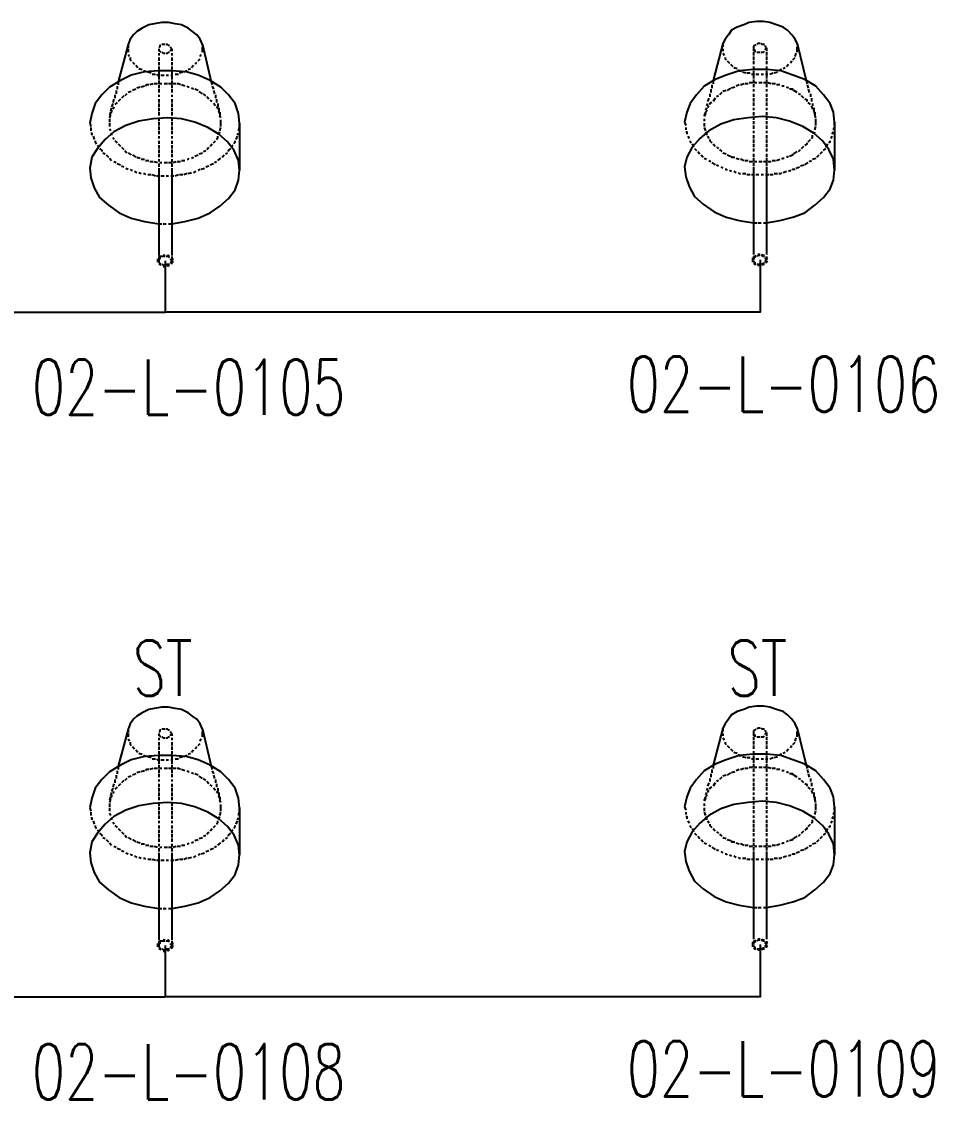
# Model space of a CAD drawing. Header units: inches. Extents: x 35 to 2894, y 23 to 617.
# Drawn here: x 403.4 to 477.7, y 211 to 298.8 of the extents above; entities that cross this region are included whole.
import ezdxf

# ---------------------------------------------------------------- set-up
doc = ezdxf.new("R2010")
doc.units = ezdxf.units.IN
doc.header["$MEASUREMENT"] = 0
doc.layers.add('Layer 1', color=7, linetype='Continuous')
doc.layers.add('LGT1', color=7, linetype='Continuous')
doc.styles.add('HZTXT', font='simplexs.shx', dxfattribs={"width": 0.7, "bigfont": 'hztxt.shx'})

msp = doc.modelspace()

# ---------------------------------------------------------------- linework, layer by layer
at = {"layer": 'Layer 1', "color": 1, "lineweight": -3}
for points in [[(418.064, 296.894), (417.886, 297.339), (417.619, 297.695), (417.263, 297.962), (416.908, 298.229), (416.374, 298.496), (415.84, 298.585), (415.306, 298.674), (414.772, 298.674), (414.15, 298.585), (413.705, 298.496), (413.171, 298.229), (412.726, 297.962), (412.46, 297.695), (412.192, 297.339), (412.015, 296.894)], [(466.459, 296.984), (466.282, 297.339), (466.015, 297.695), (465.659, 298.051), (465.303, 298.318), (464.769, 298.496), (464.235, 298.674), (463.702, 298.763), (463.168, 298.763), (462.545, 298.674), (462.1, 298.496), (461.567, 298.318), (461.122, 298.051), (460.855, 297.695), (460.588, 297.339), (460.41, 296.984)], [(412.015, 296.894), (411.214, 293.87), (411.214, 293.603)], [(412.015, 296.894), (412.015, 296.628)], [(412.015, 296.539), (412.015, 296.271)], [(414.684, 296.805), (414.595, 296.805), (414.595, 296.716), (414.506, 296.628)], [(414.506, 296.539), (414.506, 296.361)], [(415.039, 296.894), (414.772, 296.894)], [(415.395, 296.805), (415.306, 296.805), (415.217, 296.894), (415.128, 296.894)], [(415.573, 296.539), (415.484, 296.628), (415.484, 296.716)], [(415.484, 296.361), (415.484, 296.45), (415.573, 296.539)], [(415.573, 296.539), (415.573, 296.361)], [(418.064, 296.805), (418.064, 296.894)], [(418.064, 296.894), (418.776, 293.87), (418.865, 293.603)], [(418.064, 296.539), (418.064, 296.716)], [(418.064, 296.271), (418.064, 296.539)], [(460.41, 296.984), (459.609, 293.959), (459.609, 293.692)], [(460.41, 296.984), (460.41, 296.716)], [(460.41, 296.539), (460.41, 296.361)], [(463.079, 296.894), (462.99, 296.805), (462.901, 296.716), (462.901, 296.628)], [(462.901, 296.628), (462.901, 296.361)], [(462.901, 296.539), (462.99, 296.45), (462.99, 296.361), (463.079, 296.361)], [(463.434, 296.984), (463.257, 296.984), (463.168, 296.894)], [(463.791, 296.894), (463.613, 296.894), (463.524, 296.984)], [(463.968, 296.628), (463.879, 296.716), (463.879, 296.805)], [(463.879, 296.45), (463.879, 296.539), (463.968, 296.628)], [(463.968, 296.628), (463.968, 296.361)], [(466.459, 296.894), (466.459, 296.984)], [(466.459, 296.984), (467.171, 293.959), (467.26, 293.692)], [(466.459, 296.628), (466.459, 296.716)], [(466.459, 296.272), (466.459, 296.628)], [(412.015, 296.094), (412.103, 295.916)], [(412.192, 295.827), (412.192, 295.649), (412.281, 295.56)], [(414.506, 296.45), (414.595, 296.361), (414.684, 296.271)], [(414.506, 296.183), (414.506, 296.005)], [(414.506, 295.827), (414.506, 295.56)], [(414.772, 296.271), (414.861, 296.183), (415.039, 296.183)], [(415.128, 296.183), (415.217, 296.183), (415.306, 296.271), (415.395, 296.271)], [(415.573, 296.183), (415.573, 296.005)], [(415.573, 295.827), (415.573, 295.56)], [(417.708, 295.56), (417.886, 295.738)], [(417.886, 295.916), (417.975, 296.094)], [(460.41, 296.183), (460.499, 296.005)], [(460.588, 295.827), (460.588, 295.738), (460.677, 295.649)], [(462.901, 296.272), (462.901, 296.005)], [(462.901, 295.916), (462.901, 295.649)], [(463.168, 296.272), (463.434, 296.272)], [(463.524, 296.272), (463.702, 296.272), (463.791, 296.361)], [(463.968, 296.272), (463.968, 296.005)], [(463.968, 295.916), (463.968, 295.649)], [(466.103, 295.649), (466.282, 295.827)], [(466.282, 295.916), (466.37, 296.183)], [(421.089, 290.222), (421.089, 290.489), (421, 291.29), (420.733, 292.091), (420.199, 292.802), (419.576, 293.425), (418.687, 293.959), (417.708, 294.404), (416.73, 294.67), (415.573, 294.759), (414.506, 294.759), (413.349, 294.67), (412.281, 294.404), (411.392, 293.959), (410.502, 293.425), (409.879, 292.802), (409.346, 292.091), (409.079, 291.29), (408.901, 290.489)], [(412.371, 295.471), (412.548, 295.293)], [(412.637, 295.204), (412.815, 295.026)], [(412.904, 294.937), (413.171, 294.848)], [(413.26, 294.759), (413.349, 294.759), (413.527, 294.67)], [(414.506, 295.471), (414.506, 295.204)], [(414.506, 295.115), (414.506, 294.848)], [(415.573, 295.471), (415.573, 295.204)], [(415.573, 295.115), (415.573, 294.848)], [(416.552, 294.67), (416.73, 294.759), (416.819, 294.759)], [(416.908, 294.848), (417.085, 294.937)], [(417.174, 295.026), (417.352, 295.204)], [(417.53, 295.293), (417.53, 295.382), (417.619, 295.471)], [(469.484, 290.311), (469.484, 290.578), (469.395, 291.379), (469.128, 292.091), (468.594, 292.802), (467.972, 293.514), (467.082, 294.048), (466.103, 294.404), (465.125, 294.759), (463.968, 294.848), (462.901, 294.848), (461.744, 294.759), (460.677, 294.404), (459.787, 294.048), (458.898, 293.514), (458.275, 292.802), (457.741, 292.091), (457.474, 291.379), (457.296, 290.578)], [(460.766, 295.56), (460.944, 295.382)], [(461.033, 295.293), (461.21, 295.115)], [(461.299, 295.026), (461.567, 294.937)], [(461.655, 294.848), (461.744, 294.759), (461.922, 294.759)], [(462.901, 295.56), (462.901, 295.293)], [(462.901, 295.115), (462.901, 294.937)], [(462.901, 294.759), (462.901, 294.492)], [(463.968, 295.56), (463.968, 295.293)], [(463.968, 295.115), (463.968, 294.937)], [(463.968, 294.759), (463.968, 294.492)], [(464.947, 294.759), (465.125, 294.848), (465.214, 294.848)], [(465.303, 294.937), (465.481, 295.026)], [(465.57, 295.115), (465.748, 295.293)], [(465.926, 295.382), (466.015, 295.56)], [(413.616, 294.67), (413.883, 294.581)], [(413.972, 294.492), (414.239, 294.492)], [(414.327, 294.492), (414.417, 294.404), (414.595, 294.404)], [(414.506, 294.67), (414.506, 294.492)], [(414.506, 294.315), (414.506, 294.047)], [(414.506, 293.959), (414.506, 293.692)], [(414.684, 294.404), (414.95, 294.404)], [(415.128, 294.404), (415.306, 294.404)], [(415.484, 294.404), (415.662, 294.404)], [(415.573, 294.67), (415.573, 294.492)], [(415.573, 294.315), (415.573, 294.047)], [(415.573, 293.959), (415.573, 293.692)], [(415.84, 294.492), (416.107, 294.492)], [(416.196, 294.581), (416.463, 294.67)], [(462.011, 294.67), (462.278, 294.581)], [(462.367, 294.581), (462.634, 294.581)], [(462.723, 294.492), (462.99, 294.492)], [(462.901, 294.404), (462.901, 294.136)], [(462.901, 294.048), (462.901, 293.781)], [(463.079, 294.492), (463.346, 294.492)], [(463.524, 294.492), (463.702, 294.492)], [(463.879, 294.492), (464.057, 294.492)], [(463.968, 294.404), (463.968, 294.136)], [(463.968, 294.048), (463.968, 293.781)], [(464.235, 294.492), (464.502, 294.581)], [(464.591, 294.581), (464.858, 294.67)], [(411.036, 293.158), (411.036, 292.891)], [(411.125, 293.514), (411.125, 293.247)], [(412.281, 293.069), (412.015, 292.98)], [(412.637, 293.247), (412.371, 293.158)], [(412.993, 293.425), (412.726, 293.336)], [(413.349, 293.514), (413.082, 293.425)], [(413.705, 293.603), (413.527, 293.603), (413.438, 293.514)], [(414.061, 293.692), (413.794, 293.603)], [(414.417, 293.692), (414.15, 293.692)], [(414.506, 293.603), (414.506, 293.336)], [(414.506, 293.247), (414.506, 292.98)], [(414.772, 293.692), (414.595, 293.692)], [(415.217, 293.692), (414.95, 293.692)], [(415.573, 293.692), (415.306, 293.692)], [(415.573, 293.603), (415.573, 293.336)], [(415.573, 293.247), (415.573, 292.98)], [(415.929, 293.692), (415.662, 293.692)], [(416.285, 293.603), (416.107, 293.692), (416.018, 293.692)], [(416.641, 293.514), (416.374, 293.603)], [(416.996, 293.425), (416.908, 293.425), (416.819, 293.514)], [(417.352, 293.247), (417.174, 293.336)], [(417.708, 293.158), (417.441, 293.247)], [(418.064, 292.891), (417.797, 293.069)], [(418.865, 293.514), (418.954, 293.247)], [(418.954, 293.158), (419.043, 292.891)], [(459.431, 293.247), (459.431, 292.98)], [(459.52, 293.603), (459.52, 293.336)], [(460.677, 293.158), (460.41, 293.069)], [(461.033, 293.336), (460.766, 293.158)], [(461.389, 293.425), (461.122, 293.336)], [(461.744, 293.603), (461.478, 293.514)], [(462.1, 293.692), (461.922, 293.603), (461.833, 293.603)], [(462.456, 293.692), (462.189, 293.692)], [(462.812, 293.781), (462.545, 293.781)], [(462.901, 293.692), (462.901, 293.425)], [(462.901, 293.247), (462.901, 293.069)], [(463.168, 293.781), (462.99, 293.781)], [(463.613, 293.781), (463.346, 293.781)], [(463.968, 293.781), (463.702, 293.781)], [(463.968, 293.692), (463.968, 293.425)], [(463.968, 293.247), (463.968, 293.069)], [(464.324, 293.692), (464.057, 293.781)], [(464.68, 293.692), (464.413, 293.692)], [(465.036, 293.603), (464.769, 293.603)], [(465.392, 293.514), (465.214, 293.514)], [(465.748, 293.336), (465.57, 293.425)], [(466.103, 293.158), (466.103, 293.247), (465.837, 293.247)], [(466.459, 292.98), (466.192, 293.158)], [(467.26, 293.603), (467.349, 293.336)], [(467.349, 293.247), (467.438, 292.98)], [(410.858, 292.446), (410.769, 292.18)], [(410.947, 292.802), (410.947, 292.535)], [(411.125, 292.18), (410.947, 292.001)], [(411.392, 292.446), (411.214, 292.268)], [(411.659, 292.713), (411.481, 292.535)], [(411.926, 292.891), (411.748, 292.713)], [(414.506, 292.802), (414.506, 292.624)], [(414.506, 292.446), (414.506, 292.18)], [(415.573, 292.802), (415.573, 292.624)], [(415.573, 292.446), (415.573, 292.18)], [(418.331, 292.713), (418.153, 292.891)], [(418.598, 292.446), (418.42, 292.624)], [(418.865, 292.268), (418.687, 292.357)], [(419.132, 292.802), (419.132, 292.535)], [(419.22, 292.446), (419.22, 292.18)], [(459.254, 292.535), (459.164, 292.268)], [(459.343, 292.891), (459.343, 292.624)], [(459.52, 292.18), (459.343, 292.091), (459.343, 292.001)], [(459.787, 292.535), (459.609, 292.268)], [(460.054, 292.713), (459.876, 292.624)], [(460.321, 292.98), (460.143, 292.802)], [(462.901, 292.891), (462.901, 292.624)], [(462.901, 292.535), (462.901, 292.268)], [(462.901, 292.18), (462.901, 291.912)], [(463.968, 292.891), (463.968, 292.624)], [(463.968, 292.535), (463.968, 292.268)], [(463.968, 292.18), (463.968, 291.912)], [(466.726, 292.802), (466.548, 292.891)], [(466.993, 292.535), (466.815, 292.713)], [(467.26, 292.268), (467.26, 292.357), (467.082, 292.446)], [(467.527, 292.001), (467.349, 292.18)], [(467.527, 292.891), (467.527, 292.624)], [(467.616, 292.535), (467.616, 292.268)], [(410.591, 291.379), (410.502, 291.112)], [(410.68, 291.735), (410.591, 291.468)], [(410.68, 291.557), (410.68, 291.379), (410.591, 291.29)], [(410.769, 292.091), (410.68, 291.823)], [(410.858, 291.823), (410.769, 291.646)], [(414.506, 292.091), (414.506, 291.823)], [(414.506, 291.735), (414.506, 291.468)], [(414.506, 291.379), (414.506, 291.112)], [(415.573, 292.091), (415.573, 291.823)], [(415.573, 291.735), (415.573, 291.468)], [(415.573, 291.379), (415.573, 291.112)], [(419.132, 291.912), (418.954, 292.091)], [(419.31, 291.646), (419.31, 291.735), (419.22, 291.823)], [(419.31, 292.091), (419.31, 291.823)], [(419.399, 291.735), (419.399, 291.468)], [(419.487, 291.29), (419.399, 291.468)], [(419.487, 291.379), (419.487, 291.112)], [(458.986, 291.379), (458.898, 291.112)], [(458.986, 291.29), (458.898, 291.023)], [(459.075, 291.735), (458.986, 291.557)], [(459.075, 291.557), (459.075, 291.468), (458.986, 291.379)], [(459.164, 292.091), (459.075, 291.912)], [(459.254, 291.912), (459.164, 291.735)], [(462.901, 291.735), (462.901, 291.557)], [(462.901, 291.379), (462.901, 291.112)], [(463.968, 291.735), (463.968, 291.557)], [(463.968, 291.379), (463.968, 291.112)], [(467.705, 291.646), (467.705, 291.735), (467.616, 291.912)], [(467.705, 292.091), (467.705, 291.912)], [(467.794, 291.735), (467.794, 291.557)], [(467.883, 291.29), (467.794, 291.557)], [(467.883, 291.379), (467.883, 291.112)], [(421.089, 286.664), (421, 287.464), (420.644, 288.265), (420.11, 288.977), (419.399, 289.599), (418.509, 290.133), (417.441, 290.578), (416.374, 290.845), (415.217, 290.934), (414.061, 290.845), (412.904, 290.667), (411.837, 290.311), (410.858, 289.777), (410.146, 289.155), (409.523, 288.443), (409.079, 287.731), (408.901, 286.842), (408.99, 286.041), (409.257, 285.24), (409.702, 284.44), (410.413, 283.817), (411.303, 283.194), (412.281, 282.749), (413.349, 282.483), (414.506, 282.305)], [(408.901, 290.489), (408.99, 290.222)], [(410.591, 291.201), (410.502, 290.934)], [(410.502, 290.845), (410.502, 290.578)], [(410.502, 290.489), (410.502, 290.222)], [(414.506, 290.934), (414.506, 290.667)], [(414.506, 290.578), (414.506, 290.311)], [(415.573, 290.934), (415.573, 290.667)], [(415.573, 290.578), (415.573, 290.311)], [(419.576, 290.934), (419.487, 291.112)], [(419.576, 290.489), (419.576, 290.756)], [(419.576, 290.222), (419.576, 290.489)], [(421.089, 290.489), (421.089, 286.664)], [(469.484, 286.664), (469.395, 287.553), (469.039, 288.354), (468.506, 289.066), (467.794, 289.688), (466.904, 290.222), (465.837, 290.667), (464.769, 290.934), (463.613, 291.023), (462.456, 290.934), (461.299, 290.756), (460.232, 290.4), (459.254, 289.866), (458.542, 289.243), (457.919, 288.532), (457.474, 287.731), (457.296, 286.931), (457.385, 286.13), (457.652, 285.329), (458.097, 284.529), (458.809, 283.906), (459.698, 283.283), (460.677, 282.838), (461.744, 282.571), (462.901, 282.394)], [(457.296, 290.578), (457.385, 290.311)], [(458.898, 290.845), (458.898, 290.667)], [(458.898, 290.489), (458.898, 290.222)], [(462.901, 291.023), (462.901, 290.756)], [(462.901, 290.667), (462.901, 290.4)], [(463.968, 291.023), (463.968, 290.756)], [(463.968, 290.667), (463.968, 290.4)], [(467.972, 290.934), (467.883, 291.201)], [(467.972, 290.578), (467.972, 290.845)], [(467.972, 290.311), (467.972, 290.578)], [(469.484, 290.578), (469.484, 286.664)], [(408.99, 290.133), (408.99, 289.866)], [(408.99, 289.688), (409.079, 289.688), (409.079, 289.511)], [(410.502, 290.044), (410.591, 289.866)], [(410.591, 289.688), (410.68, 289.599), (410.68, 289.511)], [(414.506, 290.222), (414.506, 289.956)], [(414.506, 289.866), (414.506, 289.599)], [(415.573, 290.222), (415.573, 289.956)], [(415.573, 289.866), (415.573, 289.599)], [(419.399, 289.511), (419.487, 289.777)], [(419.487, 289.866), (419.576, 290.133)], [(420.911, 289.511), (421, 289.688)], [(421, 289.866), (421.089, 290.133)], [(457.385, 290.133), (457.385, 289.956)], [(457.385, 289.777), (457.474, 289.777), (457.474, 289.6)], [(458.898, 290.133), (458.986, 289.866)], [(458.986, 289.777), (459.075, 289.688), (459.075, 289.511)], [(462.901, 290.311), (462.901, 290.044)], [(462.901, 289.866), (462.901, 289.688)], [(462.901, 289.511), (462.901, 289.243)], [(463.968, 290.311), (463.968, 290.044)], [(463.968, 289.866), (463.968, 289.688)], [(463.968, 289.511), (463.968, 289.243)], [(467.616, 289.243), (467.705, 289.333), (467.705, 289.511)], [(467.794, 289.6), (467.883, 289.777)], [(467.883, 289.956), (467.972, 290.222)], [(469.306, 289.6), (469.395, 289.777)], [(469.395, 289.956), (469.484, 290.133)], [(409.168, 289.422), (409.257, 289.155)], [(409.346, 289.066), (409.346, 288.977), (409.435, 288.799)], [(409.523, 288.71), (409.613, 288.532)], [(410.769, 289.333), (410.858, 289.155)], [(410.947, 289.066), (411.125, 288.888)], [(411.214, 288.799), (411.392, 288.621)], [(414.506, 289.422), (414.506, 289.243)], [(414.506, 289.066), (414.506, 288.799)], [(414.506, 288.71), (414.506, 288.443)], [(415.573, 289.422), (415.573, 289.243)], [(415.573, 289.066), (415.573, 288.799)], [(415.573, 288.71), (415.573, 288.443)], [(418.687, 288.621), (418.865, 288.799)], [(418.954, 288.888), (419.132, 289.066)], [(419.22, 289.155), (419.31, 289.333), (419.31, 289.422)], [(420.377, 288.532), (420.555, 288.71)], [(420.644, 288.799), (420.733, 288.977), (420.733, 289.066)], [(420.822, 289.155), (420.911, 289.422)], [(457.563, 289.422), (457.652, 289.243)], [(457.741, 289.066), (457.741, 288.977), (457.83, 288.888)], [(457.919, 288.799), (458.008, 288.532)], [(459.164, 289.422), (459.254, 289.243)], [(459.343, 289.155), (459.343, 289.066), (459.52, 288.888)], [(459.609, 288.799), (459.787, 288.621)], [(462.901, 289.155), (462.901, 288.888)], [(462.901, 288.799), (462.901, 288.532)], [(463.968, 289.155), (463.968, 288.888)], [(463.968, 288.799), (463.968, 288.532)], [(466.815, 288.443), (466.993, 288.621)], [(467.082, 288.71), (467.26, 288.799), (467.26, 288.888)], [(467.349, 288.977), (467.527, 289.155)], [(468.772, 288.532), (468.95, 288.799)], [(469.039, 288.888), (469.128, 288.977), (469.128, 289.066)], [(469.217, 289.243), (469.306, 289.422)], [(409.702, 288.443), (409.879, 288.265), (409.879, 288.176)], [(409.968, 288.087), (410.146, 287.998)], [(410.236, 287.909), (410.413, 287.731)], [(411.481, 288.532), (411.659, 288.354)], [(411.748, 288.265), (411.926, 288.087)], [(412.015, 288.087), (412.281, 287.909)], [(412.371, 287.909), (412.637, 287.731)], [(412.726, 287.731), (412.993, 287.642)], [(414.506, 288.354), (414.506, 288.087)], [(414.506, 287.998), (414.506, 287.731)], [(415.573, 288.354), (415.573, 288.087)], [(415.573, 287.998), (415.573, 287.731)], [(417.174, 287.642), (417.352, 287.731)], [(417.441, 287.82), (417.708, 287.909)], [(417.797, 287.998), (418.064, 288.087)], [(418.153, 288.176), (418.331, 288.265)], [(418.42, 288.354), (418.598, 288.532)], [(419.665, 287.731), (419.843, 287.909)], [(419.932, 287.998), (420.11, 288.087)], [(420.199, 288.176), (420.199, 288.265), (420.377, 288.443)], [(458.097, 288.443), (458.275, 288.265)], [(458.364, 288.176), (458.542, 287.998)], [(458.631, 287.909), (458.809, 287.731)], [(459.876, 288.532), (460.054, 288.443)], [(460.143, 288.354), (460.321, 288.176)], [(460.41, 288.087), (460.677, 287.998)], [(460.766, 287.909), (461.033, 287.82)], [(461.122, 287.82), (461.122, 287.731), (461.389, 287.731)], [(462.901, 288.443), (462.901, 288.176)], [(462.901, 287.998), (462.901, 287.731)], [(463.968, 288.443), (463.968, 288.176)], [(463.968, 287.998), (463.968, 287.731)], [(465.57, 287.731), (465.748, 287.82)], [(465.837, 287.82), (466.103, 287.909), (466.103, 287.998)], [(466.192, 287.998), (466.459, 288.176)], [(466.548, 288.176), (466.726, 288.354)], [(468.061, 287.731), (468.239, 287.909)], [(468.327, 287.998), (468.506, 288.176)], [(468.594, 288.265), (468.772, 288.443)], [(410.502, 287.642), (410.68, 287.464)], [(410.858, 287.375), (411.036, 287.287)], [(411.125, 287.198), (411.392, 287.108)], [(411.481, 287.019), (411.659, 286.931)], [(413.082, 287.553), (413.349, 287.553)], [(413.438, 287.464), (413.705, 287.464)], [(413.794, 287.375), (414.061, 287.375)], [(414.15, 287.375), (414.417, 287.287)], [(414.506, 287.553), (414.506, 287.375)], [(414.506, 287.198), (414.506, 286.931)], [(414.595, 287.287), (414.772, 287.287)], [(414.95, 287.287), (415.217, 287.287)], [(415.306, 287.287), (415.573, 287.287)], [(415.573, 287.553), (415.573, 287.375)], [(415.573, 287.198), (415.573, 286.931)], [(415.662, 287.287), (415.929, 287.375)], [(416.018, 287.375), (416.285, 287.375)], [(416.374, 287.464), (416.641, 287.464)], [(416.819, 287.553), (416.908, 287.553), (416.996, 287.642)], [(418.331, 286.931), (418.598, 287.019)], [(418.687, 287.108), (418.954, 287.198)], [(419.043, 287.287), (419.22, 287.375)], [(419.31, 287.464), (419.576, 287.642)], [(458.898, 287.642), (459.075, 287.553)], [(459.254, 287.464), (459.431, 287.376)], [(459.52, 287.287), (459.787, 287.108)], [(459.876, 287.108), (460.054, 287.019)], [(460.232, 286.931), (460.41, 286.842)], [(461.478, 287.642), (461.744, 287.553)], [(461.833, 287.553), (461.922, 287.553), (462.1, 287.464)], [(462.189, 287.464), (462.456, 287.464)], [(462.545, 287.376), (462.812, 287.376)], [(462.901, 287.642), (462.901, 287.376)], [(462.901, 287.287), (462.901, 287.019)], [(462.901, 286.931), (462.901, 279.814)], [(462.99, 287.376), (463.168, 287.376)], [(463.346, 287.376), (463.613, 287.376)], [(463.702, 287.376), (463.968, 287.376)], [(463.968, 287.642), (463.968, 287.376)], [(463.968, 287.287), (463.968, 287.019)], [(463.968, 286.931), (463.968, 279.814)], [(464.057, 287.376), (464.324, 287.376)], [(464.413, 287.464), (464.68, 287.464)], [(464.769, 287.464), (465.036, 287.553)], [(465.214, 287.553), (465.303, 287.642), (465.392, 287.642)], [(466.37, 286.842), (466.637, 286.931)], [(466.726, 287.019), (466.993, 287.108)], [(467.082, 287.108), (467.349, 287.287)], [(467.438, 287.376), (467.616, 287.464)], [(467.705, 287.553), (467.972, 287.642)], [(411.837, 286.842), (412.015, 286.753)], [(412.192, 286.753), (412.281, 286.664), (412.371, 286.664)], [(412.548, 286.575), (412.726, 286.486)], [(412.904, 286.486), (413.082, 286.397)], [(413.26, 286.397), (413.349, 286.397), (413.438, 286.308)], [(413.616, 286.308), (413.883, 286.308)], [(413.972, 286.308), (414.239, 286.219)], [(414.327, 286.219), (414.595, 286.219)], [(414.506, 286.842), (414.506, 279.725)], [(414.684, 286.219), (414.95, 286.219)], [(415.128, 286.219), (415.306, 286.219)], [(415.484, 286.219), (415.751, 286.219)], [(415.573, 286.842), (415.573, 279.725)], [(415.573, 282.305), (416.641, 282.483), (417.708, 282.749), (418.687, 283.194), (419.487, 283.728), (420.199, 284.351), (420.733, 285.062), (421, 285.863), (421.089, 286.664)], [(415.84, 286.219), (416.107, 286.308)], [(416.196, 286.308), (416.463, 286.308)], [(416.552, 286.308), (416.73, 286.397), (416.819, 286.397)], [(416.908, 286.397), (417.174, 286.486)], [(417.352, 286.486), (417.53, 286.575)], [(417.708, 286.664), (417.886, 286.753)], [(417.975, 286.753), (418.242, 286.842)], [(460.588, 286.753), (460.677, 286.753), (460.766, 286.664)], [(460.944, 286.664), (461.122, 286.575)], [(461.299, 286.575), (461.478, 286.486)], [(461.655, 286.486), (461.744, 286.397), (461.833, 286.397)], [(462.011, 286.397), (462.278, 286.397)], [(462.367, 286.308), (462.634, 286.308)], [(462.723, 286.308), (462.99, 286.308)], [(463.079, 286.308), (463.346, 286.308)], [(463.524, 286.308), (463.702, 286.308)], [(463.879, 286.308), (464.146, 286.308)], [(463.968, 282.394), (465.036, 282.571), (466.103, 282.838), (467.082, 283.194), (467.883, 283.817), (468.594, 284.44), (469.128, 285.152), (469.395, 285.863), (469.484, 286.664)], [(464.235, 286.308), (464.502, 286.308)], [(464.591, 286.397), (464.858, 286.397)], [(464.947, 286.397), (465.125, 286.397), (465.214, 286.486)], [(465.303, 286.486), (465.57, 286.575)], [(465.748, 286.575), (465.926, 286.664)], [(466.103, 286.664), (466.103, 286.753), (466.282, 286.753)], [(414.506, 282.305), (414.772, 282.305)], [(414.861, 282.305), (415.128, 282.305)], [(415.306, 282.305), (415.573, 282.305)], [(462.901, 282.394), (463.168, 282.394)], [(463.257, 282.394), (463.524, 282.394)], [(463.702, 282.394), (463.968, 282.394)], [(414.417, 279.458), (414.417, 279.28)], [(414.417, 279.458), (414.417, 279.28)], [(414.417, 279.28), (414.417, 279.191)], [(414.417, 279.28), (414.417, 279.191)], [(414.684, 279.725), (414.684, 279.636), (414.595, 279.636), (414.506, 279.547)], [(414.684, 279.725), (414.684, 279.636), (414.595, 279.636), (414.506, 279.547)], [(414.506, 279.636), (414.506, 279.28)], [(414.684, 279.547), (414.595, 279.547), (414.595, 279.458), (414.506, 279.369)], [(414.506, 279.28), (414.506, 279.191), (414.595, 279.102), (414.684, 279.013)], [(414.506, 279.013), (414.595, 279.013), (414.684, 278.924)], [(414.506, 279.013), (414.595, 279.013), (414.684, 278.924)], [(415.039, 279.636), (414.772, 279.636)], [(414.772, 279.013), (414.861, 278.924), (415.039, 278.924)], [(415.039, 279.725), (414.861, 279.725)], [(415.039, 279.725), (414.861, 279.725)], [(415.395, 279.547), (415.306, 279.636), (415.128, 279.636)], [(415.128, 278.924), (415.217, 279.013), (415.395, 279.013)], [(415.395, 279.636), (415.306, 279.725), (415.217, 279.725)], [(415.395, 279.636), (415.306, 279.725), (415.217, 279.725)], [(415.573, 279.28), (415.484, 279.369), (415.484, 279.458)], [(415.484, 279.102), (415.484, 279.191), (415.573, 279.28)], [(415.573, 279.636), (415.573, 279.28)], [(415.662, 279.369), (415.662, 279.458), (415.573, 279.547)], [(415.662, 279.369), (415.662, 279.458), (415.573, 279.547)], [(415.573, 279.013), (415.573, 279.102), (415.662, 279.191), (415.662, 279.28)], [(415.573, 279.013), (415.573, 279.102), (415.662, 279.191), (415.662, 279.28)], [(462.812, 279.547), (462.812, 279.369)], [(462.812, 279.547), (462.812, 279.369)], [(462.812, 279.369), (462.812, 279.191)], [(462.812, 279.369), (462.812, 279.191)], [(463.079, 279.725), (462.99, 279.636), (462.901, 279.636)], [(463.079, 279.725), (462.99, 279.636), (462.901, 279.636)], [(463.079, 279.636), (462.99, 279.547), (462.901, 279.458)], [(462.901, 279.636), (462.901, 279.369)], [(462.901, 279.28), (462.99, 279.191), (462.99, 279.102), (463.079, 279.102)], [(462.901, 279.102), (462.99, 279.013), (463.079, 279.013)], [(462.901, 279.102), (462.99, 279.013), (463.079, 279.013)], [(463.434, 279.725), (463.257, 279.725), (463.168, 279.636)], [(463.168, 279.013), (463.434, 279.013)], [(463.434, 279.814), (463.257, 279.814)], [(463.434, 279.814), (463.257, 279.814)], [(463.791, 279.636), (463.702, 279.636), (463.613, 279.725), (463.524, 279.725)], [(463.524, 279.013), (463.613, 279.013), (463.702, 279.102), (463.791, 279.102)], [(463.791, 279.725), (463.702, 279.725), (463.613, 279.814)], [(463.791, 279.725), (463.702, 279.725), (463.613, 279.814)], [(463.613, 278.924), (463.702, 279.013), (463.791, 279.013)], [(463.613, 278.924), (463.702, 279.013), (463.791, 279.013)], [(463.968, 279.369), (463.879, 279.458), (463.879, 279.547)], [(463.879, 279.191), (463.879, 279.28), (463.968, 279.369)], [(464.057, 279.458), (463.968, 279.547), (463.968, 279.636)], [(463.968, 279.636), (463.968, 279.369)], [(464.057, 279.458), (463.968, 279.547), (463.968, 279.636)], [(463.968, 279.102), (463.968, 279.191), (464.057, 279.28)], [(463.968, 279.102), (463.968, 279.191), (464.057, 279.28)], [(414.861, 278.835), (415.039, 278.835)], [(414.861, 278.835), (415.039, 278.835)], [(415.217, 278.835), (415.306, 278.924), (415.395, 278.924)], [(415.217, 278.835), (415.306, 278.924), (415.395, 278.924)], [(463.257, 278.924), (463.434, 278.924)], [(463.257, 278.924), (463.434, 278.924)], [(466.459, 241.265), (466.282, 241.621), (466.015, 241.977), (465.659, 242.333), (465.303, 242.6), (464.769, 242.778), (464.235, 242.956), (463.702, 243.045), (463.168, 243.045), (462.545, 242.956), (462.1, 242.778), (461.567, 242.6), (461.122, 242.333), (460.855, 241.977), (460.588, 241.621), (460.41, 241.265)], [(418.064, 241.176), (417.886, 241.621), (417.619, 241.977), (417.263, 242.244), (416.908, 242.511), (416.374, 242.777), (415.84, 242.866), (415.306, 242.956), (414.772, 242.956), (414.15, 242.866), (413.705, 242.777), (413.171, 242.511), (412.726, 242.244), (412.46, 241.977), (412.192, 241.621), (412.015, 241.176)], [(460.41, 241.265), (459.609, 238.241), (459.609, 237.973)], [(460.41, 241.265), (460.41, 240.998)], [(463.434, 241.265), (463.257, 241.265), (463.168, 241.176)], [(463.791, 241.176), (463.613, 241.176), (463.524, 241.265)], [(466.459, 241.176), (466.459, 241.265)], [(466.459, 241.265), (467.171, 238.241), (467.26, 237.973)], [(412.015, 241.176), (411.214, 238.152), (411.214, 237.885)], [(412.015, 241.176), (412.015, 240.91)], [(412.015, 240.821), (412.015, 240.553)], [(412.015, 240.376), (412.103, 240.198)], [(414.684, 241.087), (414.595, 241.087), (414.595, 240.998), (414.506, 240.91)], [(414.506, 240.821), (414.506, 240.642)], [(414.506, 240.731), (414.595, 240.642), (414.684, 240.553)], [(414.506, 240.465), (414.506, 240.287)], [(415.039, 241.176), (414.772, 241.176)], [(414.772, 240.553), (414.861, 240.465), (415.039, 240.465)], [(415.395, 241.087), (415.306, 241.087), (415.217, 241.176), (415.128, 241.176)], [(415.128, 240.465), (415.217, 240.465), (415.306, 240.553), (415.395, 240.553)], [(415.573, 240.821), (415.484, 240.91), (415.484, 240.998)], [(415.484, 240.642), (415.484, 240.731), (415.573, 240.821)], [(415.573, 240.821), (415.573, 240.642)], [(415.573, 240.465), (415.573, 240.287)], [(417.886, 240.198), (417.975, 240.376)], [(418.064, 241.087), (418.064, 241.176)], [(418.064, 241.176), (418.776, 238.152), (418.865, 237.885)], [(418.064, 240.821), (418.064, 240.998)], [(418.064, 240.553), (418.064, 240.821)], [(460.41, 240.821), (460.41, 240.642)], [(460.41, 240.465), (460.499, 240.287)], [(463.079, 241.176), (462.99, 241.087), (462.901, 240.998), (462.901, 240.91)], [(462.901, 240.91), (462.901, 240.642)], [(462.901, 240.821), (462.99, 240.731), (462.99, 240.642), (463.079, 240.642)], [(462.901, 240.554), (462.901, 240.287)], [(463.168, 240.554), (463.434, 240.554)], [(463.524, 240.554), (463.702, 240.554), (463.791, 240.642)], [(463.968, 240.91), (463.879, 240.998), (463.879, 241.087)], [(463.879, 240.731), (463.879, 240.821), (463.968, 240.91)], [(463.968, 240.91), (463.968, 240.642)], [(463.968, 240.554), (463.968, 240.287)], [(466.282, 240.198), (466.37, 240.465)], [(466.459, 240.91), (466.459, 240.998)], [(466.459, 240.554), (466.459, 240.91)], [(412.192, 240.109), (412.192, 239.931), (412.281, 239.842)], [(412.371, 239.753), (412.548, 239.575)], [(412.637, 239.486), (412.815, 239.308)], [(414.506, 240.109), (414.506, 239.842)], [(414.506, 239.753), (414.506, 239.486)], [(415.573, 240.109), (415.573, 239.842)], [(415.573, 239.753), (415.573, 239.486)], [(417.174, 239.308), (417.352, 239.486)], [(417.53, 239.575), (417.53, 239.664), (417.619, 239.753)], [(417.708, 239.842), (417.886, 240.02)], [(460.588, 240.109), (460.588, 240.02), (460.677, 239.931)], [(460.766, 239.842), (460.944, 239.664)], [(461.033, 239.575), (461.21, 239.397)], [(462.901, 240.198), (462.901, 239.931)], [(462.901, 239.842), (462.901, 239.575)], [(463.968, 240.198), (463.968, 239.931)], [(463.968, 239.842), (463.968, 239.575)], [(465.57, 239.397), (465.748, 239.575)], [(465.926, 239.664), (466.015, 239.842)], [(466.103, 239.931), (466.282, 240.109)], [(421.089, 234.504), (421.089, 234.771), (421, 235.572), (420.733, 236.372), (420.199, 237.084), (419.576, 237.707), (418.687, 238.241), (417.708, 238.686), (416.73, 238.952), (415.573, 239.041), (414.506, 239.041), (413.349, 238.952), (412.281, 238.686), (411.392, 238.241), (410.502, 237.707), (409.879, 237.084), (409.346, 236.372), (409.079, 235.572), (408.901, 234.771)], [(412.904, 239.219), (413.171, 239.13)], [(413.26, 239.041), (413.349, 239.041), (413.527, 238.952)], [(413.616, 238.952), (413.883, 238.863)], [(413.972, 238.774), (414.239, 238.774)], [(414.327, 238.774), (414.417, 238.686), (414.595, 238.686)], [(414.506, 239.397), (414.506, 239.13)], [(414.506, 238.952), (414.506, 238.774)], [(414.684, 238.686), (414.95, 238.686)], [(415.128, 238.686), (415.306, 238.686)], [(415.484, 238.686), (415.662, 238.686)], [(415.573, 239.397), (415.573, 239.13)], [(415.573, 238.952), (415.573, 238.774)], [(415.84, 238.774), (416.107, 238.774)], [(416.196, 238.863), (416.463, 238.952)], [(416.552, 238.952), (416.73, 239.041), (416.819, 239.041)], [(416.908, 239.13), (417.085, 239.219)], [(469.484, 234.593), (469.484, 234.86), (469.395, 235.661), (469.128, 236.372), (468.594, 237.084), (467.972, 237.796), (467.082, 238.33), (466.103, 238.686), (465.125, 239.041), (463.968, 239.13), (462.901, 239.13), (461.744, 239.041), (460.677, 238.686), (459.787, 238.33), (458.898, 237.796), (458.275, 237.084), (457.741, 236.372), (457.474, 235.661), (457.296, 234.86)], [(461.299, 239.308), (461.567, 239.219)], [(461.655, 239.13), (461.744, 239.041), (461.922, 239.041)], [(462.011, 238.952), (462.278, 238.863)], [(462.367, 238.863), (462.634, 238.863)], [(462.723, 238.774), (462.99, 238.774)], [(462.901, 239.397), (462.901, 239.219)], [(462.901, 239.041), (462.901, 238.774)], [(462.901, 238.686), (462.901, 238.418)], [(463.079, 238.774), (463.346, 238.774)], [(463.524, 238.774), (463.702, 238.774)], [(463.879, 238.774), (464.057, 238.774)], [(463.968, 239.397), (463.968, 239.219)], [(463.968, 239.041), (463.968, 238.774)], [(463.968, 238.686), (463.968, 238.418)], [(464.235, 238.774), (464.502, 238.863)], [(464.591, 238.863), (464.858, 238.952)], [(464.947, 239.041), (465.125, 239.13), (465.214, 239.13)], [(465.303, 239.219), (465.481, 239.308)], [(411.125, 237.796), (411.125, 237.529)], [(413.349, 237.796), (413.082, 237.707)], [(413.705, 237.885), (413.527, 237.885), (413.438, 237.796)], [(414.061, 237.973), (413.794, 237.885)], [(414.417, 237.973), (414.15, 237.973)], [(414.506, 238.596), (414.506, 238.329)], [(414.506, 238.241), (414.506, 237.973)], [(414.506, 237.885), (414.506, 237.618)], [(414.772, 237.973), (414.595, 237.973)], [(415.217, 237.973), (414.95, 237.973)], [(415.573, 237.973), (415.306, 237.973)], [(415.573, 238.596), (415.573, 238.329)], [(415.573, 238.241), (415.573, 237.973)], [(415.573, 237.885), (415.573, 237.618)], [(415.929, 237.973), (415.662, 237.973)], [(416.285, 237.885), (416.107, 237.973), (416.018, 237.973)], [(416.641, 237.796), (416.374, 237.885)], [(416.996, 237.707), (416.908, 237.707), (416.819, 237.796)], [(418.865, 237.796), (418.954, 237.529)], [(459.52, 237.885), (459.52, 237.618)], [(461.744, 237.885), (461.478, 237.796)], [(462.1, 237.973), (461.922, 237.885), (461.833, 237.885)], [(462.456, 237.973), (462.189, 237.973)], [(462.812, 238.063), (462.545, 238.063)], [(462.901, 238.33), (462.901, 238.063)], [(462.901, 237.973), (462.901, 237.707)], [(463.168, 238.063), (462.99, 238.063)], [(463.613, 238.063), (463.346, 238.063)], [(463.968, 238.063), (463.702, 238.063)], [(463.968, 238.33), (463.968, 238.063)], [(463.968, 237.973), (463.968, 237.707)], [(464.324, 237.973), (464.057, 238.063)], [(464.68, 237.973), (464.413, 237.973)], [(465.036, 237.885), (464.769, 237.885)], [(465.392, 237.796), (465.214, 237.796)], [(467.26, 237.885), (467.349, 237.618)], [(410.947, 237.084), (410.947, 236.817)], [(411.036, 237.44), (411.036, 237.173)], [(411.659, 236.995), (411.481, 236.817)], [(411.926, 237.173), (411.748, 236.995)], [(412.281, 237.351), (412.015, 237.262)], [(412.637, 237.529), (412.371, 237.44)], [(412.993, 237.707), (412.726, 237.618)], [(414.506, 237.529), (414.506, 237.262)], [(414.506, 237.084), (414.506, 236.906)], [(415.573, 237.529), (415.573, 237.262)], [(415.573, 237.084), (415.573, 236.906)], [(417.352, 237.529), (417.174, 237.618)], [(417.708, 237.44), (417.441, 237.529)], [(418.064, 237.173), (417.797, 237.351)], [(418.331, 236.995), (418.153, 237.173)], [(418.598, 236.728), (418.42, 236.906)], [(418.954, 237.44), (419.043, 237.173)], [(419.132, 237.084), (419.132, 236.817)], [(459.343, 237.173), (459.343, 236.906)], [(459.431, 237.529), (459.431, 237.262)], [(460.054, 236.995), (459.876, 236.906)], [(460.321, 237.262), (460.143, 237.084)], [(460.677, 237.44), (460.41, 237.351)], [(461.033, 237.618), (460.766, 237.44)], [(461.389, 237.707), (461.122, 237.618)], [(462.901, 237.529), (462.901, 237.351)], [(462.901, 237.173), (462.901, 236.906)], [(463.968, 237.529), (463.968, 237.351)], [(463.968, 237.173), (463.968, 236.906)], [(465.748, 237.618), (465.57, 237.707)], [(466.103, 237.44), (466.103, 237.529), (465.837, 237.529)], [(466.459, 237.262), (466.192, 237.44)], [(466.726, 237.084), (466.548, 237.173)], [(466.993, 236.817), (466.815, 236.995)], [(467.349, 237.529), (467.438, 237.262)], [(467.527, 237.173), (467.527, 236.906)], [(410.68, 236.017), (410.591, 235.749)], [(410.769, 236.372), (410.68, 236.105)], [(410.858, 236.728), (410.769, 236.461)], [(410.858, 236.105), (410.769, 235.928)], [(411.125, 236.461), (410.947, 236.283)], [(411.392, 236.728), (411.214, 236.55)], [(414.506, 236.728), (414.506, 236.461)], [(414.506, 236.372), (414.506, 236.105)], [(414.506, 236.017), (414.506, 235.749)], [(415.573, 236.728), (415.573, 236.461)], [(415.573, 236.372), (415.573, 236.105)], [(415.573, 236.017), (415.573, 235.749)], [(418.865, 236.55), (418.687, 236.639)], [(419.132, 236.194), (418.954, 236.372)], [(419.22, 236.728), (419.22, 236.461)], [(419.31, 235.928), (419.31, 236.017), (419.22, 236.105)], [(419.31, 236.372), (419.31, 236.105)], [(419.399, 236.017), (419.399, 235.749)], [(459.075, 236.017), (458.986, 235.838)], [(459.164, 236.372), (459.075, 236.194)], [(459.254, 236.817), (459.164, 236.55)], [(459.254, 236.194), (459.164, 236.017)], [(459.52, 236.461), (459.343, 236.372), (459.343, 236.283)], [(459.787, 236.817), (459.609, 236.55)], [(462.901, 236.817), (462.901, 236.55)], [(462.901, 236.461), (462.901, 236.194)], [(462.901, 236.017), (462.901, 235.838)], [(463.968, 236.817), (463.968, 236.55)], [(463.968, 236.461), (463.968, 236.194)], [(463.968, 236.017), (463.968, 235.838)], [(467.26, 236.55), (467.26, 236.639), (467.082, 236.728)], [(467.527, 236.283), (467.349, 236.461)], [(467.616, 236.817), (467.616, 236.55)], [(467.705, 235.928), (467.705, 236.017), (467.616, 236.194)], [(467.705, 236.372), (467.705, 236.194)], [(467.794, 236.017), (467.794, 235.838)], [(421.089, 230.945), (421, 231.746), (420.644, 232.547), (420.11, 233.259), (419.399, 233.881), (418.509, 234.415), (417.441, 234.86), (416.374, 235.127), (415.217, 235.216), (414.061, 235.127), (412.904, 234.949), (411.837, 234.593), (410.858, 234.059), (410.146, 233.437), (409.523, 232.725), (409.079, 232.013), (408.901, 231.124), (408.99, 230.323), (409.257, 229.522), (409.702, 228.721), (410.413, 228.099), (411.303, 227.476), (412.281, 227.031), (413.349, 226.764), (414.506, 226.586)], [(410.591, 235.661), (410.502, 235.394)], [(410.591, 235.483), (410.502, 235.216)], [(410.502, 235.127), (410.502, 234.86)], [(410.68, 235.838), (410.68, 235.661), (410.591, 235.572)], [(414.506, 235.661), (414.506, 235.394)], [(414.506, 235.216), (414.506, 234.949)], [(415.573, 235.661), (415.573, 235.394)], [(415.573, 235.216), (415.573, 234.949)], [(419.487, 235.572), (419.399, 235.749)], [(419.487, 235.661), (419.487, 235.394)], [(419.576, 235.216), (419.487, 235.394)], [(469.484, 230.945), (469.395, 231.835), (469.039, 232.636), (468.506, 233.348), (467.794, 233.97), (466.904, 234.504), (465.837, 234.949), (464.769, 235.216), (463.613, 235.305), (462.456, 235.216), (461.299, 235.038), (460.232, 234.682), (459.254, 234.148), (458.542, 233.525), (457.919, 232.814), (457.474, 232.013), (457.296, 231.213), (457.385, 230.412), (457.652, 229.611), (458.097, 228.81), (458.809, 228.188), (459.698, 227.565), (460.677, 227.12), (461.744, 226.853), (462.901, 226.675)], [(458.986, 235.661), (458.898, 235.394)], [(458.986, 235.572), (458.898, 235.305)], [(458.898, 235.127), (458.898, 234.949)], [(459.075, 235.838), (459.075, 235.749), (458.986, 235.661)], [(462.901, 235.661), (462.901, 235.394)], [(462.901, 235.305), (462.901, 235.038)], [(463.968, 235.661), (463.968, 235.394)], [(463.968, 235.305), (463.968, 235.038)], [(467.883, 235.572), (467.794, 235.838)], [(467.883, 235.661), (467.883, 235.394)], [(467.972, 235.216), (467.883, 235.483)], [(467.972, 234.86), (467.972, 235.127)], [(408.901, 234.771), (408.99, 234.504)], [(408.99, 234.415), (408.99, 234.148)], [(410.502, 234.771), (410.502, 234.504)], [(410.502, 234.326), (410.591, 234.148)], [(414.506, 234.86), (414.506, 234.593)], [(414.506, 234.504), (414.506, 234.237)], [(415.573, 234.86), (415.573, 234.593)], [(415.573, 234.504), (415.573, 234.237)], [(419.487, 234.148), (419.576, 234.415)], [(419.576, 234.771), (419.576, 235.038)], [(419.576, 234.504), (419.576, 234.771)], [(421, 234.148), (421.089, 234.415)], [(421.089, 234.771), (421.089, 230.945)], [(457.296, 234.86), (457.385, 234.593)], [(457.385, 234.415), (457.385, 234.237)], [(458.898, 234.771), (458.898, 234.504)], [(458.898, 234.415), (458.986, 234.148)], [(462.901, 234.949), (462.901, 234.682)], [(462.901, 234.593), (462.901, 234.326)], [(463.968, 234.949), (463.968, 234.682)], [(463.968, 234.593), (463.968, 234.326)], [(467.883, 234.237), (467.972, 234.504)], [(467.972, 234.593), (467.972, 234.86)], [(469.395, 234.237), (469.484, 234.415)], [(469.484, 234.86), (469.484, 230.945)], [(408.99, 233.97), (409.079, 233.97), (409.079, 233.793)], [(409.168, 233.703), (409.257, 233.437)], [(409.346, 233.348), (409.346, 233.259), (409.435, 233.081)], [(410.591, 233.97), (410.68, 233.881), (410.68, 233.793)], [(410.769, 233.614), (410.858, 233.437)], [(410.947, 233.348), (411.125, 233.17)], [(414.506, 234.148), (414.506, 233.881)], [(414.506, 233.703), (414.506, 233.525)], [(414.506, 233.348), (414.506, 233.081)], [(415.573, 234.148), (415.573, 233.881)], [(415.573, 233.703), (415.573, 233.525)], [(415.573, 233.348), (415.573, 233.081)], [(418.954, 233.17), (419.132, 233.348)], [(419.22, 233.437), (419.31, 233.614), (419.31, 233.703)], [(419.399, 233.793), (419.487, 234.059)], [(420.644, 233.081), (420.733, 233.259), (420.733, 233.348)], [(420.822, 233.437), (420.911, 233.703)], [(420.911, 233.793), (421, 233.97)], [(457.385, 234.059), (457.474, 234.059), (457.474, 233.882)], [(457.563, 233.703), (457.652, 233.525)], [(457.741, 233.348), (457.741, 233.259), (457.83, 233.17)], [(458.986, 234.059), (459.075, 233.97), (459.075, 233.793)], [(459.164, 233.703), (459.254, 233.525)], [(459.343, 233.437), (459.343, 233.348), (459.52, 233.17)], [(462.901, 234.148), (462.901, 233.97)], [(462.901, 233.793), (462.901, 233.525)], [(462.901, 233.437), (462.901, 233.17)], [(463.968, 234.148), (463.968, 233.97)], [(463.968, 233.793), (463.968, 233.525)], [(463.968, 233.437), (463.968, 233.17)], [(467.349, 233.259), (467.527, 233.437)], [(467.616, 233.525), (467.705, 233.614), (467.705, 233.793)], [(467.794, 233.882), (467.883, 234.059)], [(469.039, 233.17), (469.128, 233.259), (469.128, 233.348)], [(469.217, 233.525), (469.306, 233.703)], [(469.306, 233.882), (469.395, 234.059)], [(409.523, 232.992), (409.613, 232.814)], [(409.702, 232.725), (409.879, 232.547), (409.879, 232.458)], [(411.214, 233.081), (411.392, 232.903)], [(411.481, 232.814), (411.659, 232.636)], [(411.748, 232.547), (411.926, 232.369)], [(414.506, 232.992), (414.506, 232.725)], [(414.506, 232.636), (414.506, 232.369)], [(415.573, 232.992), (415.573, 232.725)], [(415.573, 232.636), (415.573, 232.369)], [(418.153, 232.458), (418.331, 232.547)], [(418.42, 232.636), (418.598, 232.814)], [(418.687, 232.903), (418.865, 233.081)], [(420.199, 232.458), (420.199, 232.547), (420.377, 232.725)], [(420.377, 232.814), (420.555, 232.992)], [(457.919, 233.081), (458.008, 232.814)], [(458.097, 232.725), (458.275, 232.547)], [(459.609, 233.081), (459.787, 232.903)], [(459.876, 232.814), (460.054, 232.725)], [(460.143, 232.636), (460.321, 232.458)], [(462.901, 233.081), (462.901, 232.814)], [(462.901, 232.725), (462.901, 232.458)], [(463.968, 233.081), (463.968, 232.814)], [(463.968, 232.725), (463.968, 232.458)], [(466.548, 232.458), (466.726, 232.636)], [(466.815, 232.725), (466.993, 232.903)], [(467.082, 232.992), (467.26, 233.081), (467.26, 233.17)], [(468.594, 232.547), (468.772, 232.725)], [(468.772, 232.814), (468.95, 233.081)], [(409.968, 232.369), (410.146, 232.28)], [(410.236, 232.191), (410.413, 232.013)], [(410.502, 231.924), (410.68, 231.746)], [(410.858, 231.657), (411.036, 231.568)], [(412.015, 232.369), (412.281, 232.191)], [(412.371, 232.191), (412.637, 232.013)], [(412.726, 232.013), (412.993, 231.924)], [(413.082, 231.835), (413.349, 231.835)], [(413.438, 231.746), (413.705, 231.746)], [(413.794, 231.657), (414.061, 231.657)], [(414.15, 231.657), (414.417, 231.568)], [(414.506, 232.28), (414.506, 232.013)], [(414.506, 231.835), (414.506, 231.657)], [(415.573, 232.28), (415.573, 232.013)], [(415.573, 231.835), (415.573, 231.657)], [(415.662, 231.568), (415.929, 231.657)], [(416.018, 231.657), (416.285, 231.657)], [(416.374, 231.746), (416.641, 231.746)], [(416.819, 231.835), (416.908, 231.835), (416.996, 231.924)], [(417.174, 231.924), (417.352, 232.013)], [(417.441, 232.102), (417.708, 232.191)], [(417.797, 232.28), (418.064, 232.369)], [(419.043, 231.568), (419.22, 231.657)], [(419.31, 231.746), (419.576, 231.924)], [(419.665, 232.013), (419.843, 232.191)], [(419.932, 232.28), (420.11, 232.369)], [(458.364, 232.458), (458.542, 232.28)], [(458.631, 232.191), (458.809, 232.013)], [(458.898, 231.924), (459.075, 231.835)], [(459.254, 231.746), (459.431, 231.657)], [(460.41, 232.369), (460.677, 232.28)], [(460.766, 232.191), (461.033, 232.102)], [(461.122, 232.102), (461.122, 232.013), (461.389, 232.013)], [(461.478, 231.924), (461.744, 231.835)], [(461.833, 231.835), (461.922, 231.835), (462.1, 231.746)], [(462.189, 231.746), (462.456, 231.746)], [(462.545, 231.657), (462.812, 231.657)], [(462.901, 232.28), (462.901, 232.013)], [(462.901, 231.924), (462.901, 231.657)], [(462.99, 231.657), (463.168, 231.657)], [(463.346, 231.657), (463.613, 231.657)], [(463.702, 231.657), (463.968, 231.657)], [(463.968, 232.28), (463.968, 232.013)], [(463.968, 231.924), (463.968, 231.657)], [(464.057, 231.657), (464.324, 231.657)], [(464.413, 231.746), (464.68, 231.746)], [(464.769, 231.746), (465.036, 231.835)], [(465.214, 231.835), (465.303, 231.924), (465.392, 231.924)], [(465.57, 232.013), (465.748, 232.102)], [(465.837, 232.102), (466.103, 232.191), (466.103, 232.28)], [(466.192, 232.28), (466.459, 232.458)], [(467.438, 231.657), (467.616, 231.746)], [(467.705, 231.835), (467.972, 231.924)], [(468.061, 232.013), (468.239, 232.191)], [(468.327, 232.28), (468.506, 232.458)], [(411.125, 231.479), (411.392, 231.39)], [(411.481, 231.301), (411.659, 231.213)], [(411.837, 231.124), (412.015, 231.035)], [(412.192, 231.035), (412.281, 230.945), (412.371, 230.945)], [(412.548, 230.857), (412.726, 230.768)], [(412.904, 230.768), (413.082, 230.679)], [(414.506, 231.479), (414.506, 231.213)], [(414.506, 231.124), (414.506, 224.006)], [(414.595, 231.568), (414.772, 231.568)], [(414.95, 231.568), (415.217, 231.568)], [(415.306, 231.568), (415.573, 231.568)], [(415.573, 231.479), (415.573, 231.213)], [(415.573, 231.124), (415.573, 224.006)], [(415.573, 226.586), (416.641, 226.764), (417.708, 227.031), (418.687, 227.476), (419.487, 228.01), (420.199, 228.633), (420.733, 229.344), (421, 230.145), (421.089, 230.945)], [(416.908, 230.679), (417.174, 230.768)], [(417.352, 230.768), (417.53, 230.857)], [(417.708, 230.945), (417.886, 231.035)], [(417.975, 231.035), (418.242, 231.124)], [(418.331, 231.213), (418.598, 231.301)], [(418.687, 231.39), (418.954, 231.479)], [(459.52, 231.568), (459.787, 231.39)], [(459.876, 231.39), (460.054, 231.301)], [(460.232, 231.213), (460.41, 231.124)], [(460.588, 231.035), (460.677, 231.035), (460.766, 230.945)], [(460.944, 230.945), (461.122, 230.857)], [(461.299, 230.857), (461.478, 230.768)], [(461.655, 230.768), (461.744, 230.679), (461.833, 230.679)], [(462.901, 231.568), (462.901, 231.301)], [(462.901, 231.213), (462.901, 224.096)], [(463.968, 231.568), (463.968, 231.301)], [(463.968, 231.213), (463.968, 224.096)], [(463.968, 226.675), (465.036, 226.853), (466.103, 227.12), (467.082, 227.476), (467.883, 228.099), (468.594, 228.721), (469.128, 229.433), (469.395, 230.145), (469.484, 230.945)], [(464.947, 230.679), (465.125, 230.679), (465.214, 230.768)], [(465.303, 230.768), (465.57, 230.857)], [(465.748, 230.857), (465.926, 230.945)], [(466.103, 230.945), (466.103, 231.035), (466.282, 231.035)], [(466.37, 231.124), (466.637, 231.213)], [(466.726, 231.301), (466.993, 231.39)], [(467.082, 231.39), (467.349, 231.568)], [(413.26, 230.679), (413.349, 230.679), (413.438, 230.59)], [(413.616, 230.59), (413.883, 230.59)], [(413.972, 230.59), (414.239, 230.501)], [(414.327, 230.501), (414.595, 230.501)], [(414.684, 230.501), (414.95, 230.501)], [(415.128, 230.501), (415.306, 230.501)], [(415.484, 230.501), (415.751, 230.501)], [(415.84, 230.501), (416.107, 230.59)], [(416.196, 230.59), (416.463, 230.59)], [(416.552, 230.59), (416.73, 230.679), (416.819, 230.679)], [(462.011, 230.679), (462.278, 230.679)], [(462.367, 230.59), (462.634, 230.59)], [(462.723, 230.59), (462.99, 230.59)], [(463.079, 230.59), (463.346, 230.59)], [(463.524, 230.59), (463.702, 230.59)], [(463.879, 230.59), (464.146, 230.59)], [(464.235, 230.59), (464.502, 230.59)], [(464.591, 230.679), (464.858, 230.679)], [(414.506, 226.586), (414.772, 226.586)], [(414.861, 226.586), (415.128, 226.586)], [(415.306, 226.586), (415.573, 226.586)], [(462.901, 226.675), (463.168, 226.675)], [(463.257, 226.675), (463.524, 226.675)], [(463.702, 226.675), (463.968, 226.675)], [(414.417, 223.74), (414.417, 223.562)], [(414.417, 223.74), (414.417, 223.562)], [(414.684, 224.006), (414.684, 223.917), (414.595, 223.917), (414.506, 223.829)], [(414.684, 224.006), (414.684, 223.917), (414.595, 223.917), (414.506, 223.829)], [(414.506, 223.917), (414.506, 223.562)], [(414.684, 223.829), (414.595, 223.829), (414.595, 223.74), (414.506, 223.651)], [(415.039, 223.917), (414.772, 223.917)], [(415.039, 224.006), (414.861, 224.006)], [(415.039, 224.006), (414.861, 224.006)], [(415.395, 223.829), (415.306, 223.917), (415.128, 223.917)], [(415.395, 223.917), (415.306, 224.006), (415.217, 224.006)], [(415.395, 223.917), (415.306, 224.006), (415.217, 224.006)], [(415.573, 223.562), (415.484, 223.651), (415.484, 223.74)], [(415.573, 223.917), (415.573, 223.562)], [(415.662, 223.651), (415.662, 223.74), (415.573, 223.829)], [(415.662, 223.651), (415.662, 223.74), (415.573, 223.829)], [(462.812, 223.829), (462.812, 223.651)], [(462.812, 223.829), (462.812, 223.651)], [(463.079, 224.006), (462.99, 223.917), (462.901, 223.917)], [(463.079, 224.006), (462.99, 223.917), (462.901, 223.917)], [(463.079, 223.917), (462.99, 223.829), (462.901, 223.74)], [(462.901, 223.917), (462.901, 223.651)], [(463.434, 224.006), (463.257, 224.006), (463.168, 223.917)], [(463.434, 224.096), (463.257, 224.096)], [(463.434, 224.096), (463.257, 224.096)], [(463.791, 223.917), (463.702, 223.917), (463.613, 224.006), (463.524, 224.006)], [(463.791, 224.006), (463.702, 224.006), (463.613, 224.096)], [(463.791, 224.006), (463.702, 224.006), (463.613, 224.096)], [(463.968, 223.651), (463.879, 223.74), (463.879, 223.829)], [(464.057, 223.74), (463.968, 223.829), (463.968, 223.917)], [(463.968, 223.917), (463.968, 223.651)], [(464.057, 223.74), (463.968, 223.829), (463.968, 223.917)], [(414.417, 223.562), (414.417, 223.473)], [(414.417, 223.562), (414.417, 223.473)], [(414.506, 223.562), (414.506, 223.473), (414.595, 223.384), (414.684, 223.295)], [(414.506, 223.295), (414.595, 223.295), (414.684, 223.206)], [(414.506, 223.295), (414.595, 223.295), (414.684, 223.206)], [(414.772, 223.295), (414.861, 223.206), (415.039, 223.206)], [(414.861, 223.117), (415.039, 223.117)], [(414.861, 223.117), (415.039, 223.117)], [(415.128, 223.206), (415.217, 223.295), (415.395, 223.295)], [(415.217, 223.117), (415.306, 223.206), (415.395, 223.206)], [(415.217, 223.117), (415.306, 223.206), (415.395, 223.206)], [(415.484, 223.384), (415.484, 223.473), (415.573, 223.562)], [(415.573, 223.295), (415.573, 223.384), (415.662, 223.473), (415.662, 223.562)], [(415.573, 223.295), (415.573, 223.384), (415.662, 223.473), (415.662, 223.562)], [(462.812, 223.651), (462.812, 223.473)], [(462.812, 223.651), (462.812, 223.473)], [(462.901, 223.562), (462.99, 223.473), (462.99, 223.384), (463.079, 223.384)], [(462.901, 223.384), (462.99, 223.295), (463.079, 223.295)], [(462.901, 223.384), (462.99, 223.295), (463.079, 223.295)], [(463.168, 223.295), (463.434, 223.295)], [(463.257, 223.206), (463.434, 223.206)], [(463.257, 223.206), (463.434, 223.206)], [(463.524, 223.295), (463.613, 223.295), (463.702, 223.384), (463.791, 223.384)], [(463.613, 223.206), (463.702, 223.295), (463.791, 223.295)], [(463.613, 223.206), (463.702, 223.295), (463.791, 223.295)], [(463.879, 223.473), (463.879, 223.562), (463.968, 223.651)], [(463.968, 223.384), (463.968, 223.473), (464.057, 223.562)], [(463.968, 223.384), (463.968, 223.473), (464.057, 223.562)]]:
    msp.add_lwpolyline(points, dxfattribs=at)
at = {"layer": 'Layer 1', "lineweight": -3}
for points in [[(463.434, 279.369), (463.434, 275.099), (415.039, 275.099), (415.039, 275.099)], [(415.039, 279.28), (415.039, 275.099)], [(370.914, 275.099), (415.039, 275.099)], [(463.434, 223.651), (463.434, 219.381), (415.039, 219.381), (415.039, 219.381)], [(415.039, 223.562), (415.039, 219.381)], [(370.914, 219.381), (415.039, 219.381)]]:
    msp.add_lwpolyline(points, dxfattribs=at)

# ---------------------------------------------------------------- texts
at = {"layer": 'LGT1', "lineweight": -3, "style": 'HZTXT', "width": 0.7}
for s, p in [('02-L-0105', (404.195, 266.759)), ('02-L-0106', (452.59, 267.005)), ('02-L-0108', (404.195, 211.041)), ('02-L-0109', (452.59, 211.287))]:
    msp.add_text(s, height=4.5, dxfattribs=at).set_placement(p)
at = {"layer": 'LGT1', "color": 1, "lineweight": -3, "style": 'HZTXT', "width": 0.7}
for p in [(412.395, 243.889), (460.79, 243.889)]:
    msp.add_text('ST', height=4.5, dxfattribs=at).set_placement(p)

doc.saveas('drawing.dxf')
